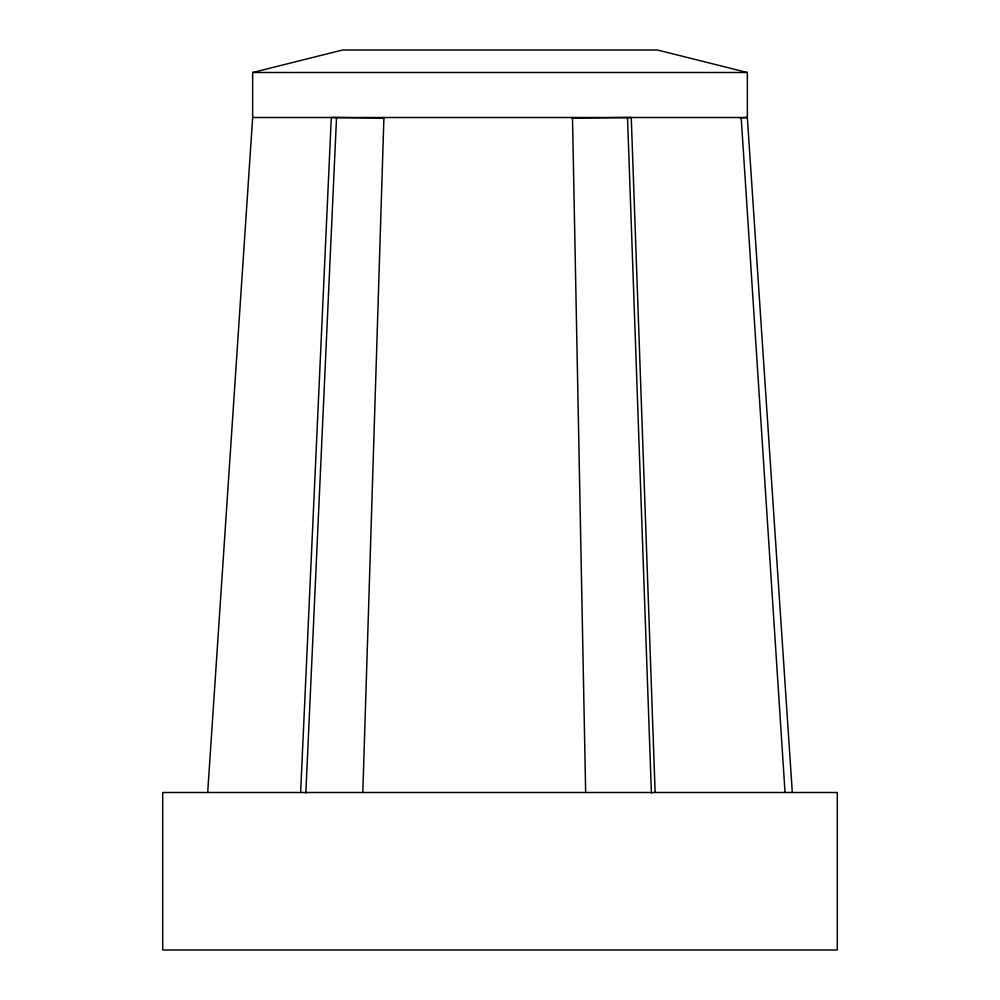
<?xml version="1.0" encoding="UTF-8"?>
<svg xmlns="http://www.w3.org/2000/svg" width="1000" height="1000" viewBox="0 0 1000 1000"><rect width="100%" height="100%" fill="white"/><g stroke="black" fill="none" stroke-linecap="round" stroke-linejoin="round"><path stroke-width="1.5" d="M362.812 792.5L383.925 117.5M300.625 792.5L331.3 117.5L384.487 118.088M305.837 793.088L336.512 118.088M207.688 792.5L252.65 117.5L252.65 72.5L342.6 50L657.4 50L747.35 72.5L747.35 117.5L792.312 792.5M571.85 118.088L631.263 117.5L655.138 792.5M739.9 118L747.35 117.5L252.65 117.5M252.65 72.5L747.35 72.5M741.188 117.5L785.037 792.5M627.537 118.088L651.4 793.088M572.487 117.5L585.662 792.5M837.288 792.5L162.712 792.5L162.712 950L837.288 950L837.288 792.5"/></g></svg>
